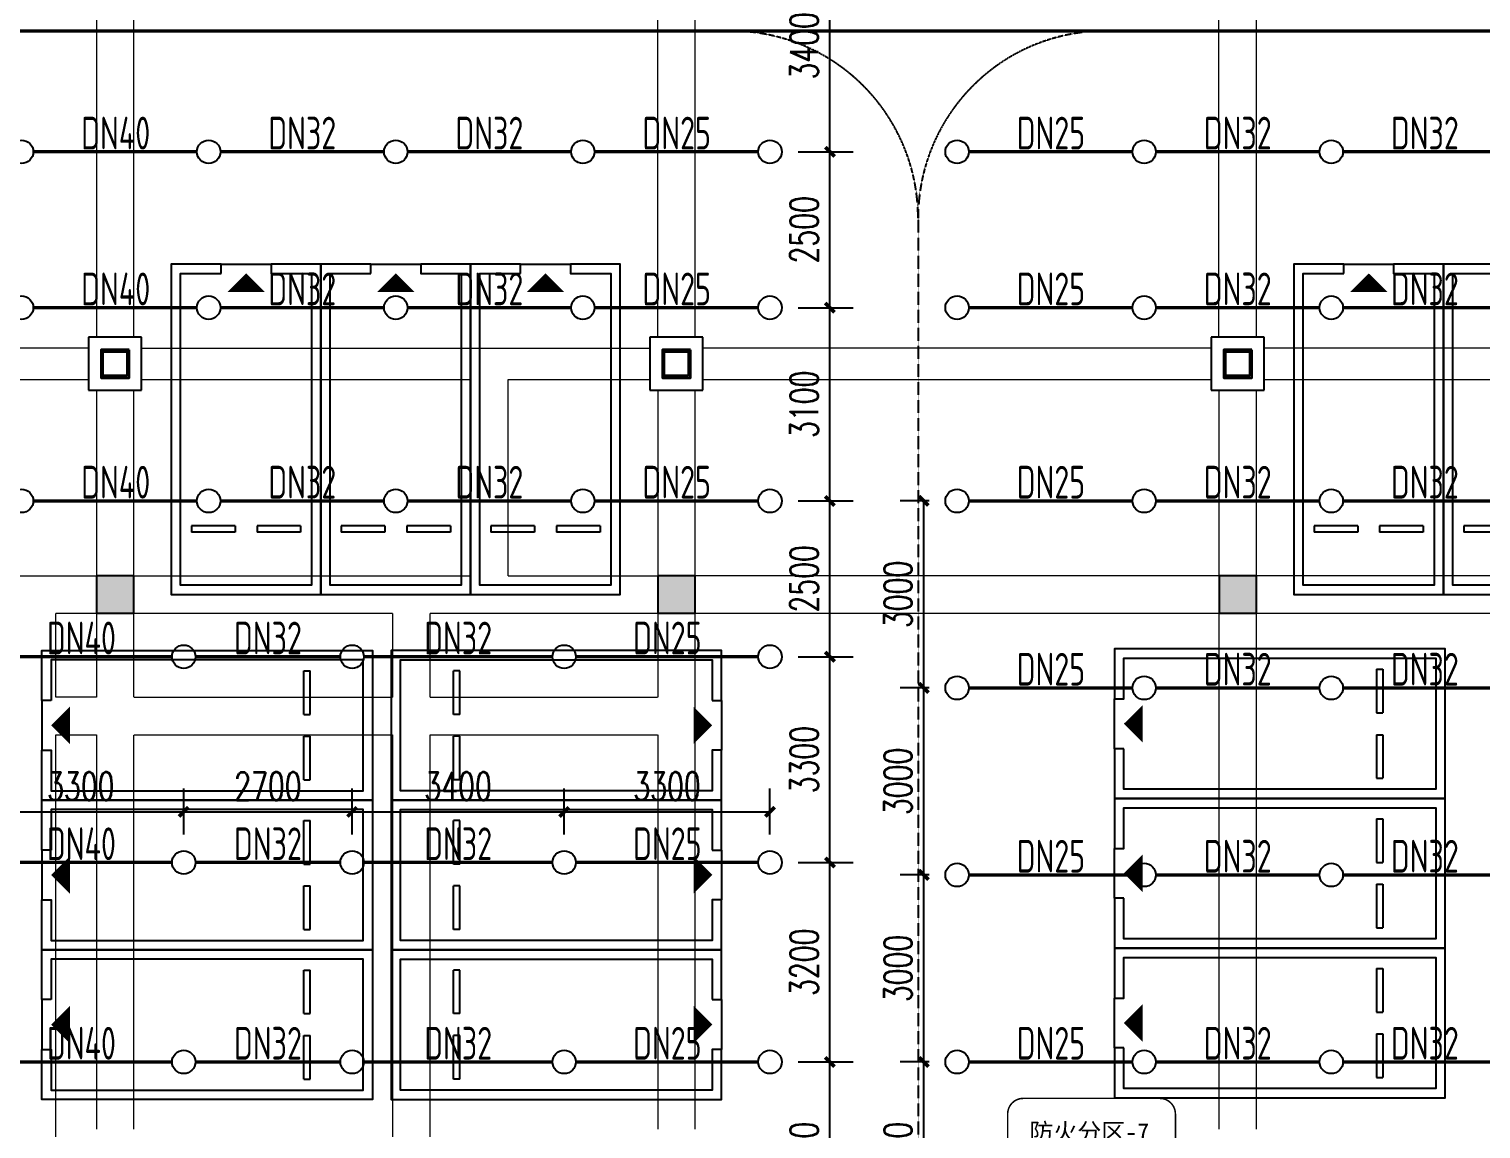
# Model space of a CAD drawing. Extents: x 6824721 to 16538177, y 2478193 to 6665639.
# Drawn here: x 8865834 to 8889114, y 2922876 to 2940521 of the extents above; entities that cross this region are included whole.
import ezdxf

# ---------------------------------------------------------------- set-up
doc = ezdxf.new("R2010")
doc.units = 0
doc.header["$LTSCALE"] = 10
doc.linetypes.add('__DASH', pattern=[0.35, 0.25, -0.1])
doc.linetypes.add('DASH', pattern=[0.35, 0.25, -0.1])
for name, color, linetype in [('0-wo', 8, 'Continuous'), ('0-绿', 3, 'Continuous'), ('0-蓝', 5, 'Continuous'), ('00-停车位', 67, 'Continuous'), ('PUB_HATCH', 8, 'Continuous'), ('S-梁-虚线', 4, 'DASH'), ('W-EQUIP_喷头', 7, 'Continuous'), ('W-PIPE-喷淋中', 6, 'Continuous'), ('W-TEXT_喷淋', 7, 'Continuous'), ('W-TWT_DIM', 3, 'Continuous')]:
    doc.layers.add(name, color=color, linetype=linetype)
doc.layers.add('钢梁', color=141, linetype='Continuous', lineweight=18)
doc.styles.add('8B2_02', font='tssdeng.shx', dxfattribs={"width": 0.7, "bigfont": 'TSSDCHN.shx'})
doc.styles.add('_TCH_DIM_T3', font='SIMPLEX', dxfattribs={"width": 0.705882, "bigfont": 'GBCBIG'})
doc.styles.add('黑体', font='simhei.ttf', dxfattribs={"width": 0.65})
doc.dimstyles.new('_TWT_ARCH&&150', dxfattribs={"dimtxt": 446.25, "dimasz": 150, "dimexe": 375, "dimexo": 450, "dimgap": 189.375, "dimtad": 1, "dimdec": 0, "dimzin": 0, "dimdsep": 46, "dimtxsty": '_TCH_DIM_T3', "dimblk": 'ARCHTICK', "dimcen": 0.09, "dimclrt": 7, "dimazin": 2, "dimtfac": 1, "dimtdec": 0, "dimtix": 1, "dimtmove": 2, "dimatfit": 3, "dimfxl": 0, "dimtolj": 1, "dimtzin": 0, "dimarcsym": 0})

# ---------------------------------------------------------------- blocks, each defined once
blk = doc.blocks.new('车位2400x5300')
at = {"layer": '00-停车位', "color": 251}
for p, q in [((-875, -1000), (-175, -1000)), ((-875, -1100), (-875, -1000)), ((-875, -1100), (-175, -1100)), ((-175, -1100), (-175, -1000)), ((175, -1000), (875, -1000)), ((175, -1100), (175, -1000)), ((175, -1100), (875, -1100)), ((875, -1100), (875, -1000)), ((400, -5300), (-400, -5300))]:
    blk.add_line(p, q, dxfattribs=at)
blk.add_lwpolyline([(400, -5150), (400, -5300), (1200, -5300), (1200, 0), (-1200, 0), (-1200, -5300), (-400, -5300), (-400, -5150), (-1050, -5150), (-1050, -150), (1050, -150), (1050, -5150), (400, -5150)], dxfattribs=at)
blk.add_lwpolyline([(0, -5150, 0, 600, 0), (0, -4850, 600, 600, 0)], format="xyseb", dxfattribs=at)
blk = doc.blocks.new('_FZH')
blk.add_lwpolyline([(-0.5, -0.5), (0.5, -0.5), (0.5, 0.5), (-0.5, 0.5)], close=True)
at = {"layer": 'PUB_HATCH'}
blk.add_solid([(-0.5, -0.5), (0.5, -0.5), (-0.5, 0.5), (0.5, 0.5)], dxfattribs=at)
blk = doc.blocks.new('3r tyhrj')
at = {"layer": '0-蓝', "color": 6, "linetype": 'DASH', "ltscale": 3, "const_width": 50}
blk.add_lwpolyline([(79326, 820664), (83705, 820664, 0.414214), (84205, 821164), (84205, 823683, 0.414214), (83705, 824183), (79326, 824183, 0.414214), (78826, 823683), (78826, 821164, 0.414214)], format="xyb", close=True, dxfattribs=at)
at = {"layer": '0-绿', "color": 6, "linetype": 'DASH', "style": '黑体'}
blk.add_text('防火分区-7', height=563.3, dxfattribs=at).set_placement((79524, 822824))
at = {"layer": '0-绿', "color": 6, "linetype": 'DASH', "style": '黑体', "width": 0.65}
for s, height, p in [('3999.75m', 563.3, (79712, 821432)), ('2', 282, (81818, 821807))]:
    blk.add_text(s, height=height, dxfattribs=at).set_placement(p)
blk = doc.blocks.new('LIANGMOBAN')
at = {"layer": 'S-梁-虚线', "color": 8, "lineweight": 18}
for p, q in [((1997441, 229878), (1997441, 221603)), ((1998041, 221603), (1998041, 229878)), ((2006441, 221603), (2006441, 229878)), ((2007041, 221603), (2007041, 229878)), ((2015441, 221603), (2015441, 229878)), ((2016041, 221603), (2016041, 229878)), ((1997316, 221428), (1989166, 221428)), ((1998166, 221428), (2006316, 221428)), ((2015316, 221428), (2007166, 221428)), ((2024191, 221428), (2016166, 221428)), ((1989166, 220928), (1997316, 220928)), ((1997441, 220753), (1997441, 217778)), ((1998041, 217778), (1998041, 220753)), ((1998166, 220928), (2003441, 220928)), ((2003441, 220928), (2003441, 217778)), ((2004041, 217778), (2004041, 220928)), ((2004041, 220928), (2006316, 220928)), ((2006441, 220753), (2006441, 217778)), ((2007041, 217778), (2007041, 220753)), ((2007166, 220928), (2015316, 220928)), ((2015441, 220753), (2015441, 217778)), ((2016041, 217778), (2016041, 220753)), ((2016166, 220928), (2024191, 220928)), ((1989166, 217778), (1997441, 217778)), ((1998041, 217778), (2003441, 217778)), ((2004041, 217778), (2006441, 217778)), ((2015441, 217778), (2007041, 217778)), ((2024441, 217778), (2016041, 217778)), ((1996791, 217178), (1997441, 217178)), ((1996791, 215828), (1996791, 217178)), ((1997441, 217178), (1997441, 215828)), ((1998041, 217178), (2002191, 217178)), ((1998041, 215828), (1998041, 217178)), ((2002191, 217178), (2002191, 215828)), ((2002791, 215828), (2002791, 217178)), ((2002791, 217178), (2006441, 217178)), ((2006441, 217178), (2006441, 215828)), ((2007041, 208903), (2007041, 217178)), ((2007041, 217178), (2015441, 217178)), ((2015441, 217178), (2015441, 208903)), ((2016041, 208903), (2016041, 217178)), ((2016041, 217178), (2024441, 217178)), ((1997441, 215828), (1996791, 215828)), ((1998041, 215828), (2002191, 215828)), ((2002791, 215828), (2006441, 215828)), ((1996791, 208778), (1996791, 215228)), ((1996791, 215228), (1997441, 215228)), ((1997441, 215228), (1997441, 208903)), ((1998041, 208903), (1998041, 215228)), ((1998041, 215228), (2002191, 215228)), ((2002191, 215228), (2002191, 208778)), ((2002791, 208778), (2002791, 215228)), ((2002791, 215228), (2006441, 215228)), ((2006441, 215228), (2006441, 208903))]:
    blk.add_line(p, q, dxfattribs=at)
blk = doc.blocks.new('_ArchTick')
at = {"color": 0, "linetype": 'ByBlock', "const_width": 0.4}
blk.add_lwpolyline([(-0.5, -0.5), (0.5, 0.5)], dxfattribs=at)
blk = doc.blocks.new('*D856')
at = {"layer": 'Defpoints', "color": 0, "transparency": 16777216}
for p in [(8868314, 2927963), (8865014, 2927151), (8868314, 2927151)]:
    blk.add_point(p, dxfattribs=at)
at = {"layer": 'W-TWT_DIM', "color": 0, "lineweight": -2, "transparency": 16777216}
for p, q in [((8865014, 2927601), (8865014, 2928338)), ((8868314, 2927601), (8868314, 2928338)), ((8865014, 2927963), (8868314, 2927963))]:
    blk.add_line(p, q, dxfattribs=at)
at = {"layer": 'W-TWT_DIM', "color": 0, "lineweight": -2, "transparency": 16777216, "xscale": 150, "yscale": 150, "zscale": 150, "rotation": 180}
blk.add_blockref('_ArchTick', (8865014, 2927963), dxfattribs=at)
at = {"layer": 'W-TWT_DIM', "color": 0, "lineweight": -2, "transparency": 16777216, "xscale": 150, "yscale": 150, "zscale": 150}
blk.add_blockref('_ArchTick', (8868314, 2927963), dxfattribs=at)
at = {"layer": 'W-TWT_DIM', "color": 7, "transparency": 16777216, "insert": (8866664, 2928376), "char_height": 446.2, "attachment_point": 5, "style": '_TCH_DIM_T3'}
blk.add_mtext('\\A1;3300', dxfattribs=at)
blk = doc.blocks.new('*D857')
at = {"layer": 'Defpoints', "color": 0, "transparency": 16777216}
for p in [(8871014, 2927963), (8868314, 2927151), (8871014, 2927151)]:
    blk.add_point(p, dxfattribs=at)
at = {"layer": 'W-TWT_DIM', "color": 0, "lineweight": -2, "transparency": 16777216}
for p, q in [((8868314, 2927601), (8868314, 2928338)), ((8871014, 2927601), (8871014, 2928338)), ((8868314, 2927963), (8871014, 2927963))]:
    blk.add_line(p, q, dxfattribs=at)
at = {"layer": 'W-TWT_DIM', "color": 0, "lineweight": -2, "transparency": 16777216, "xscale": 150, "yscale": 150, "zscale": 150, "rotation": 180}
blk.add_blockref('_ArchTick', (8868314, 2927963), dxfattribs=at)
at = {"layer": 'W-TWT_DIM', "color": 0, "lineweight": -2, "transparency": 16777216, "xscale": 150, "yscale": 150, "zscale": 150}
blk.add_blockref('_ArchTick', (8871014, 2927963), dxfattribs=at)
at = {"layer": 'W-TWT_DIM', "color": 7, "transparency": 16777216, "insert": (8869664, 2928376), "char_height": 446.2, "attachment_point": 5, "style": '_TCH_DIM_T3'}
blk.add_mtext('\\A1;2700', dxfattribs=at)
blk = doc.blocks.new('*D858')
at = {"layer": 'Defpoints', "color": 0, "transparency": 16777216}
for p in [(8874414, 2927963), (8871014, 2927151), (8874414, 2927151)]:
    blk.add_point(p, dxfattribs=at)
at = {"layer": 'W-TWT_DIM', "color": 0, "lineweight": -2, "transparency": 16777216}
for p, q in [((8871014, 2927601), (8871014, 2928338)), ((8874414, 2927601), (8874414, 2928338)), ((8871014, 2927963), (8874414, 2927963))]:
    blk.add_line(p, q, dxfattribs=at)
at = {"layer": 'W-TWT_DIM', "color": 0, "lineweight": -2, "transparency": 16777216, "xscale": 150, "yscale": 150, "zscale": 150, "rotation": 180}
blk.add_blockref('_ArchTick', (8871014, 2927963), dxfattribs=at)
at = {"layer": 'W-TWT_DIM', "color": 0, "lineweight": -2, "transparency": 16777216, "xscale": 150, "yscale": 150, "zscale": 150}
blk.add_blockref('_ArchTick', (8874414, 2927963), dxfattribs=at)
at = {"layer": 'W-TWT_DIM', "color": 7, "transparency": 16777216, "insert": (8872714, 2928376), "char_height": 446.2, "attachment_point": 5, "style": '_TCH_DIM_T3'}
blk.add_mtext('\\A1;3400', dxfattribs=at)
blk = doc.blocks.new('*D859')
at = {"layer": 'Defpoints', "color": 0, "transparency": 16777216}
for p in [(8877714, 2927963), (8874414, 2927151), (8877714, 2927151)]:
    blk.add_point(p, dxfattribs=at)
at = {"layer": 'W-TWT_DIM', "color": 0, "lineweight": -2, "transparency": 16777216}
for p, q in [((8874414, 2927601), (8874414, 2928338)), ((8877714, 2927601), (8877714, 2928338)), ((8874414, 2927963), (8877714, 2927963))]:
    blk.add_line(p, q, dxfattribs=at)
at = {"layer": 'W-TWT_DIM', "color": 0, "lineweight": -2, "transparency": 16777216, "xscale": 150, "yscale": 150, "zscale": 150, "rotation": 180}
blk.add_blockref('_ArchTick', (8874414, 2927963), dxfattribs=at)
at = {"layer": 'W-TWT_DIM', "color": 0, "lineweight": -2, "transparency": 16777216, "xscale": 150, "yscale": 150, "zscale": 150}
blk.add_blockref('_ArchTick', (8877714, 2927963), dxfattribs=at)
at = {"layer": 'W-TWT_DIM', "color": 7, "transparency": 16777216, "insert": (8876064, 2928376), "char_height": 446.2, "attachment_point": 5, "style": '_TCH_DIM_T3'}
blk.add_mtext('\\A1;3300', dxfattribs=at)
blk = doc.blocks.new('*D860')
at = {"layer": 'Defpoints', "color": 0, "transparency": 16777216}
for p in [(8880179, 2932951), (8880714, 2932951), (8880714, 2929951)]:
    blk.add_point(p, dxfattribs=at)
at = {"layer": 'W-TWT_DIM', "color": 0, "lineweight": -2, "transparency": 16777216}
for p, q in [((8880264, 2932951), (8879804, 2932951)), ((8880179, 2929951), (8880179, 2932951)), ((8880264, 2929951), (8879804, 2929951))]:
    blk.add_line(p, q, dxfattribs=at)
at = {"layer": 'W-TWT_DIM', "color": 0, "lineweight": -2, "transparency": 16777216, "xscale": 150, "yscale": 150, "zscale": 150}
for p, rotation in [((8880179, 2932951), 90), ((8880179, 2929951), 270)]:
    blk.add_blockref('_ArchTick', p, dxfattribs=dict(at, rotation=rotation))
at = {"layer": 'W-TWT_DIM', "color": 7, "transparency": 16777216, "insert": (8879766, 2931451), "char_height": 446.2, "attachment_point": 5, "rotation": 90, "style": '_TCH_DIM_T3'}
blk.add_mtext('\\A1;3000', dxfattribs=at)
blk = doc.blocks.new('*D861')
at = {"layer": 'Defpoints', "color": 0, "transparency": 16777216}
for p in [(8880179, 2929951), (8880714, 2929951), (8880714, 2926951)]:
    blk.add_point(p, dxfattribs=at)
at = {"layer": 'W-TWT_DIM', "color": 0, "lineweight": -2, "transparency": 16777216}
for p, q in [((8880264, 2929951), (8879804, 2929951)), ((8880179, 2926951), (8880179, 2929951)), ((8880264, 2926951), (8879804, 2926951))]:
    blk.add_line(p, q, dxfattribs=at)
at = {"layer": 'W-TWT_DIM', "color": 0, "lineweight": -2, "transparency": 16777216, "xscale": 150, "yscale": 150, "zscale": 150}
for p, rotation in [((8880179, 2929951), 90), ((8880179, 2926951), 270)]:
    blk.add_blockref('_ArchTick', p, dxfattribs=dict(at, rotation=rotation))
at = {"layer": 'W-TWT_DIM', "color": 7, "transparency": 16777216, "insert": (8879766, 2928451), "char_height": 446.2, "attachment_point": 5, "rotation": 90, "style": '_TCH_DIM_T3'}
blk.add_mtext('\\A1;3000', dxfattribs=at)
blk = doc.blocks.new('*D862')
at = {"layer": 'Defpoints', "color": 0, "transparency": 16777216}
for p in [(8880179, 2926951), (8880714, 2926951), (8880714, 2923951)]:
    blk.add_point(p, dxfattribs=at)
at = {"layer": 'W-TWT_DIM', "color": 0, "lineweight": -2, "transparency": 16777216}
for p, q in [((8880264, 2926951), (8879804, 2926951)), ((8880179, 2923951), (8880179, 2926951)), ((8880264, 2923951), (8879804, 2923951))]:
    blk.add_line(p, q, dxfattribs=at)
at = {"layer": 'W-TWT_DIM', "color": 0, "lineweight": -2, "transparency": 16777216, "xscale": 150, "yscale": 150, "zscale": 150}
for p, rotation in [((8880179, 2926951), 90), ((8880179, 2923951), 270)]:
    blk.add_blockref('_ArchTick', p, dxfattribs=dict(at, rotation=rotation))
at = {"layer": 'W-TWT_DIM', "color": 7, "transparency": 16777216, "insert": (8879766, 2925451), "char_height": 446.2, "attachment_point": 5, "rotation": 90, "style": '_TCH_DIM_T3'}
blk.add_mtext('\\A1;3000', dxfattribs=at)
blk = doc.blocks.new('*D863')
at = {"layer": 'Defpoints', "color": 0, "transparency": 16777216}
for p in [(8880179, 2923951), (8880714, 2923951), (8880714, 2920951)]:
    blk.add_point(p, dxfattribs=at)
at = {"layer": 'W-TWT_DIM', "color": 0, "lineweight": -2, "transparency": 16777216}
for p, q in [((8880264, 2923951), (8879804, 2923951)), ((8880179, 2920951), (8880179, 2923951)), ((8880264, 2920951), (8879804, 2920951))]:
    blk.add_line(p, q, dxfattribs=at)
at = {"layer": 'W-TWT_DIM', "color": 0, "lineweight": -2, "transparency": 16777216, "xscale": 150, "yscale": 150, "zscale": 150}
for p, rotation in [((8880179, 2923951), 90), ((8880179, 2920951), 270)]:
    blk.add_blockref('_ArchTick', p, dxfattribs=dict(at, rotation=rotation))
at = {"layer": 'W-TWT_DIM', "color": 7, "transparency": 16777216, "insert": (8879766, 2922451), "char_height": 446.2, "attachment_point": 5, "rotation": 90, "style": '_TCH_DIM_T3'}
blk.add_mtext('\\A1;3000', dxfattribs=at)
blk = doc.blocks.new('*D1588')
at = {"layer": 'Defpoints', "color": 0, "transparency": 16777216}
for p in [(8877714, 2941951), (8878675, 2941951), (8877714, 2938551)]:
    blk.add_point(p, dxfattribs=at)
at = {"layer": 'W-TWT_DIM', "color": 0, "lineweight": -2, "transparency": 16777216}
for p, q in [((8878164, 2941951), (8879050, 2941951)), ((8878675, 2938551), (8878675, 2941951)), ((8878164, 2938551), (8879050, 2938551))]:
    blk.add_line(p, q, dxfattribs=at)
at = {"layer": 'W-TWT_DIM', "color": 0, "lineweight": -2, "transparency": 16777216, "xscale": 150, "yscale": 150, "zscale": 150}
for p, rotation in [((8878675, 2941951), 90), ((8878675, 2938551), 270)]:
    blk.add_blockref('_ArchTick', p, dxfattribs=dict(at, rotation=rotation))
at = {"layer": 'W-TWT_DIM', "color": 7, "transparency": 16777216, "insert": (8878263, 2940251), "char_height": 446.2, "attachment_point": 5, "rotation": 90, "style": '_TCH_DIM_T3'}
blk.add_mtext('\\A1;3400', dxfattribs=at)
blk = doc.blocks.new('*D1589')
at = {"layer": 'Defpoints', "color": 0, "transparency": 16777216}
for p in [(8877714, 2938551), (8878675, 2938551), (8877714, 2936051)]:
    blk.add_point(p, dxfattribs=at)
at = {"layer": 'W-TWT_DIM', "color": 0, "lineweight": -2, "transparency": 16777216}
for p, q in [((8878164, 2938551), (8879050, 2938551)), ((8878675, 2936051), (8878675, 2938551)), ((8878164, 2936051), (8879050, 2936051))]:
    blk.add_line(p, q, dxfattribs=at)
at = {"layer": 'W-TWT_DIM', "color": 0, "lineweight": -2, "transparency": 16777216, "xscale": 150, "yscale": 150, "zscale": 150}
for p, rotation in [((8878675, 2938551), 90), ((8878675, 2936051), 270)]:
    blk.add_blockref('_ArchTick', p, dxfattribs=dict(at, rotation=rotation))
at = {"layer": 'W-TWT_DIM', "color": 7, "transparency": 16777216, "insert": (8878263, 2937301), "char_height": 446.2, "attachment_point": 5, "rotation": 90, "style": '_TCH_DIM_T3'}
blk.add_mtext('\\A1;2500', dxfattribs=at)
blk = doc.blocks.new('*D1590')
at = {"layer": 'Defpoints', "color": 0, "transparency": 16777216}
for p in [(8877714, 2936051), (8878675, 2936051), (8877714, 2932951)]:
    blk.add_point(p, dxfattribs=at)
at = {"layer": 'W-TWT_DIM', "color": 0, "lineweight": -2, "transparency": 16777216}
for p, q in [((8878164, 2936051), (8879050, 2936051)), ((8878675, 2932951), (8878675, 2936051)), ((8878164, 2932951), (8879050, 2932951))]:
    blk.add_line(p, q, dxfattribs=at)
at = {"layer": 'W-TWT_DIM', "color": 0, "lineweight": -2, "transparency": 16777216, "xscale": 150, "yscale": 150, "zscale": 150}
for p, rotation in [((8878675, 2936051), 90), ((8878675, 2932951), 270)]:
    blk.add_blockref('_ArchTick', p, dxfattribs=dict(at, rotation=rotation))
at = {"layer": 'W-TWT_DIM', "color": 7, "transparency": 16777216, "insert": (8878263, 2934501), "char_height": 446.2, "attachment_point": 5, "rotation": 90, "style": '_TCH_DIM_T3'}
blk.add_mtext('\\A1;3100', dxfattribs=at)
blk = doc.blocks.new('*D1591')
at = {"layer": 'Defpoints', "color": 0, "transparency": 16777216}
for p in [(8877714, 2932951), (8878675, 2932951), (8877714, 2930451)]:
    blk.add_point(p, dxfattribs=at)
at = {"layer": 'W-TWT_DIM', "color": 0, "lineweight": -2, "transparency": 16777216}
for p, q in [((8878164, 2932951), (8879050, 2932951)), ((8878675, 2930451), (8878675, 2932951)), ((8878164, 2930451), (8879050, 2930451))]:
    blk.add_line(p, q, dxfattribs=at)
at = {"layer": 'W-TWT_DIM', "color": 0, "lineweight": -2, "transparency": 16777216, "xscale": 150, "yscale": 150, "zscale": 150}
for p, rotation in [((8878675, 2932951), 90), ((8878675, 2930451), 270)]:
    blk.add_blockref('_ArchTick', p, dxfattribs=dict(at, rotation=rotation))
at = {"layer": 'W-TWT_DIM', "color": 7, "transparency": 16777216, "insert": (8878263, 2931701), "char_height": 446.2, "attachment_point": 5, "rotation": 90, "style": '_TCH_DIM_T3'}
blk.add_mtext('\\A1;2500', dxfattribs=at)
blk = doc.blocks.new('*D1592')
at = {"layer": 'Defpoints', "color": 0, "transparency": 16777216}
for p in [(8877714, 2930451), (8878675, 2930451), (8877714, 2927151)]:
    blk.add_point(p, dxfattribs=at)
at = {"layer": 'W-TWT_DIM', "color": 0, "lineweight": -2, "transparency": 16777216}
for p, q in [((8878164, 2930451), (8879050, 2930451)), ((8878675, 2927151), (8878675, 2930451)), ((8878164, 2927151), (8879050, 2927151))]:
    blk.add_line(p, q, dxfattribs=at)
at = {"layer": 'W-TWT_DIM', "color": 0, "lineweight": -2, "transparency": 16777216, "xscale": 150, "yscale": 150, "zscale": 150}
for p, rotation in [((8878675, 2930451), 90), ((8878675, 2927151), 270)]:
    blk.add_blockref('_ArchTick', p, dxfattribs=dict(at, rotation=rotation))
at = {"layer": 'W-TWT_DIM', "color": 7, "transparency": 16777216, "insert": (8878263, 2928801), "char_height": 446.2, "attachment_point": 5, "rotation": 90, "style": '_TCH_DIM_T3'}
blk.add_mtext('\\A1;3300', dxfattribs=at)
blk = doc.blocks.new('*D1593')
at = {"layer": 'Defpoints', "color": 0, "transparency": 16777216}
for p in [(8877714, 2927151), (8878675, 2927151), (8877714, 2923951)]:
    blk.add_point(p, dxfattribs=at)
at = {"layer": 'W-TWT_DIM', "color": 0, "lineweight": -2, "transparency": 16777216}
for p, q in [((8878164, 2927151), (8879050, 2927151)), ((8878675, 2923951), (8878675, 2927151)), ((8878164, 2923951), (8879050, 2923951))]:
    blk.add_line(p, q, dxfattribs=at)
at = {"layer": 'W-TWT_DIM', "color": 0, "lineweight": -2, "transparency": 16777216, "xscale": 150, "yscale": 150, "zscale": 150}
for p, rotation in [((8878675, 2927151), 90), ((8878675, 2923951), 270)]:
    blk.add_blockref('_ArchTick', p, dxfattribs=dict(at, rotation=rotation))
at = {"layer": 'W-TWT_DIM', "color": 7, "transparency": 16777216, "insert": (8878263, 2925551), "char_height": 446.2, "attachment_point": 5, "rotation": 90, "style": '_TCH_DIM_T3'}
blk.add_mtext('\\A1;3200', dxfattribs=at)
blk = doc.blocks.new('*D1594')
at = {"layer": 'Defpoints', "color": 0, "transparency": 16777216}
for p in [(8877714, 2923951), (8878675, 2923951), (8877714, 2920951)]:
    blk.add_point(p, dxfattribs=at)
at = {"layer": 'W-TWT_DIM', "color": 0, "lineweight": -2, "transparency": 16777216}
for p, q in [((8878164, 2923951), (8879050, 2923951)), ((8878675, 2920951), (8878675, 2923951)), ((8878164, 2920951), (8879050, 2920951))]:
    blk.add_line(p, q, dxfattribs=at)
at = {"layer": 'W-TWT_DIM', "color": 0, "lineweight": -2, "transparency": 16777216, "xscale": 150, "yscale": 150, "zscale": 150}
for p, rotation in [((8878675, 2923951), 90), ((8878675, 2920951), 270)]:
    blk.add_blockref('_ArchTick', p, dxfattribs=dict(at, rotation=rotation))
at = {"layer": 'W-TWT_DIM', "color": 7, "transparency": 16777216, "insert": (8878263, 2922451), "char_height": 446.2, "attachment_point": 5, "rotation": 90, "style": '_TCH_DIM_T3'}
blk.add_mtext('\\A1;3000', dxfattribs=at)
blk = doc.blocks.new('$TwtSys$00000125')
blk.add_circle((0, 0, 0), 1)

msp = doc.modelspace()

# ---------------------------------------------------------------- linework, layer by layer
at = {"layer": '0-wo', "color": 8}
for p, q in [((8867639.1, 2935576.5), (8866789.1, 2935576.5)), ((8866789.1, 2935576.5), (8866789.1, 2934726.5)), ((8867639.1, 2934726.5), (8867639.1, 2935576.5)), ((8876639.1, 2935576.5), (8875789.1, 2935576.5)), ((8875789.1, 2935576.5), (8875789.1, 2934726.5)), ((8876639.1, 2934726.5), (8876639.1, 2935576.5)), ((8885639.1, 2935576.5), (8884789.1, 2935576.5)), ((8884789.1, 2935576.5), (8884789.1, 2934726.5)), ((8885639.1, 2934726.5), (8885639.1, 2935576.5)), ((8866789.1, 2934726.5), (8867639.1, 2934726.5)), ((8875789.1, 2934726.5), (8876639.1, 2934726.5)), ((8884789.1, 2934726.5), (8885639.1, 2934726.5))]:
    msp.add_line(p, q, dxfattribs=at)
at = {"layer": '0-wo', "color": 8, "linetype": '__DASH', "ltscale": 1.5}
for points in [[(8880089.1, 2937489), (8880089.1, 2892651.5, 0.4142136), (8883089.1, 2889651.5), (8894639.1, 2889651.5, 0.4142136), (8897639.1, 2892651.5), (8897639.1, 2937489, 0.4142136), (8894639.1, 2940489), (8714789.1, 2940489, 0.4142136), (8711789.1, 2937489), (8711789.1, 2879751.5, 0.4142136), (8714789.1, 2876751.5), (8724989.1, 2876751.5)], [(8865914.1, 2940489, 0.4142136), (8862914.1, 2937489)], [(8877089.1, 2940489, -0.4142136), (8880089.1, 2937489)], [(8883089.1, 2940489, 0.4142136), (8880089.1, 2937489)]]:
    msp.add_lwpolyline(points, format="xyb", dxfattribs=at)
at = {"layer": '0-wo', "color": 8, "lineweight": 35}
for points in [[(8867439.1, 2935376.5), (8866989.1, 2935376.5), (8866989.1, 2934926.5), (8867439.1, 2934926.5)], [(8867439.1, 2935376.5), (8866989.1, 2935376.5), (8866989.1, 2934926.5), (8867439.1, 2934926.5)], [(8867409.1, 2934956.5), (8867019.1, 2934956.5), (8867019.1, 2935346.5), (8867409.1, 2935346.5)], [(8876439.1, 2935376.5), (8875989.1, 2935376.5), (8875989.1, 2934926.5), (8876439.1, 2934926.5)], [(8876439.1, 2935376.5), (8875989.1, 2935376.5), (8875989.1, 2934926.5), (8876439.1, 2934926.5)], [(8876409.1, 2934956.5), (8876019.1, 2934956.5), (8876019.1, 2935346.5), (8876409.1, 2935346.5)], [(8885439.1, 2935376.5), (8884989.1, 2935376.5), (8884989.1, 2934926.5), (8885439.1, 2934926.5)], [(8885439.1, 2935376.5), (8884989.1, 2935376.5), (8884989.1, 2934926.5), (8885439.1, 2934926.5)], [(8885409.1, 2934956.5), (8885019.1, 2934956.5), (8885019.1, 2935346.5), (8885409.1, 2935346.5)]]:
    msp.add_lwpolyline(points, close=True, dxfattribs=at)
at = {"layer": 'W-PIPE-喷淋中', "ltscale": 1.5, "const_width": 52.5}
for points in [[(8861414.1, 2940489), (8891202.1, 2940489)], [(8865901.6, 2938551.5), (8868526.6, 2938551.5)], [(8868901.6, 2938551.5), (8871526.6, 2938551.5)], [(8871901.6, 2938551.5), (8874526.6, 2938551.5)], [(8874901.6, 2938551.5), (8877526.6, 2938551.5)], [(8883526.6, 2938551.5), (8880901.6, 2938551.5)], [(8886526.6, 2938551.5), (8883901.6, 2938551.5)], [(8889526.6, 2938551.5), (8886901.6, 2938551.5)], [(8868526.6, 2936051.5), (8865901.6, 2936051.5)], [(8871526.6, 2936051.5), (8868901.6, 2936051.5)], [(8874526.6, 2936051.5), (8871901.6, 2936051.5)], [(8877526.6, 2936051.5), (8874901.6, 2936051.5)], [(8880901.6, 2936051.5), (8883526.6, 2936051.5)], [(8883901.6, 2936051.5), (8886526.6, 2936051.5)], [(8886901.6, 2936051.5), (8889526.6, 2936051.5)], [(8865901.6, 2932951.5), (8868526.6, 2932951.5)], [(8868901.6, 2932951.5), (8871526.6, 2932951.5)], [(8871901.6, 2932951.5), (8874526.6, 2932951.5)], [(8874901.6, 2932951.5), (8877526.6, 2932951.5)], [(8883526.6, 2932951.5), (8880901.6, 2932951.5)], [(8886526.6, 2932951.5), (8883901.6, 2932951.5)], [(8889526.6, 2932951.5), (8886901.6, 2932951.5)], [(8865201.6, 2930451.5), (8868126.6, 2930451.5)], [(8868501.6, 2930451.5), (8870826.6, 2930451.5)], [(8871201.6, 2930451.5), (8874226.6, 2930451.5)], [(8874601.6, 2930451.5), (8877526.6, 2930451.5)], [(8883526.6, 2929951.5), (8880901.6, 2929951.5)], [(8886526.6, 2929951.5), (8883901.6, 2929951.5)], [(8889526.6, 2929951.5), (8886901.6, 2929951.5)], [(8865201.6, 2927151.5), (8868126.6, 2927151.5)], [(8868501.6, 2927151.5), (8870826.6, 2927151.5)], [(8871201.6, 2927151.5), (8874226.6, 2927151.5)], [(8874601.6, 2927151.5), (8877526.6, 2927151.5)], [(8883526.6, 2926951.5), (8880901.6, 2926951.5)], [(8886526.6, 2926951.5), (8883901.6, 2926951.5)], [(8889526.6, 2926951.5), (8886901.6, 2926951.5)], [(8865201.6, 2923951.5), (8868126.6, 2923951.5)], [(8868501.6, 2923951.5), (8870826.6, 2923951.5)], [(8871201.6, 2923951.5), (8874226.6, 2923951.5)], [(8874601.6, 2923951.5), (8877526.6, 2923951.5)], [(8883526.6, 2923951.5), (8880901.6, 2923951.5)], [(8886526.6, 2923951.5), (8883901.6, 2923951.5)], [(8889526.6, 2923951.5), (8886901.6, 2923951.5)]]:
    msp.add_lwpolyline(points, dxfattribs=at)

# ---------------------------------------------------------------- block references
at = {"layer": '0-wo', "color": 8}
for p, rotation in [((8869314.1, 2931451.5), 180), ((8871714.1, 2931451.5), 180), ((8874114.1, 2931451.5), 180), ((8887314.1, 2931451.5), 180), ((8889714.1, 2931451.5), 180), ((8888539.1, 2929376.5), 270), ((8871639.1, 2929351.5), 89.99999999999999), ((8871639.1, 2926951.5), 89.99999999999999), ((8888539.1, 2926976.5), 270), ((8871639.1, 2924551.5), 89.99999999999999), ((8888539.1, 2924576.5), 270)]:
    msp.add_blockref('车位2400x5300', p, dxfattribs=dict(at, rotation=rotation))
at = {"layer": '0-wo', "color": 8, "xscale": 600, "yscale": 600, "zscale": 600, "rotation": 90}
for p in [(8867214.1, 2931451.5), (8876214.1, 2931451.5), (8885214.1, 2931451.5)]:
    msp.add_blockref('_FZH', p, dxfattribs=at)
at = {"layer": '0-wo', "color": 8, "xscale": -1, "rotation": 270}
for p in [(8871339.1, 2929351.5), (8871339.1, 2926951.5), (8871339.1, 2924551.5)]:
    msp.add_blockref('车位2400x5300', p, dxfattribs=at)
at = {"layer": '0-wo', "xscale": 0.5, "yscale": 0.5, "zscale": 0.5}
msp.add_blockref('3r tyhrj', (8842112.3, 2511275.8), dxfattribs=at)
at = {"layer": 'W-EQUIP_喷头', "xscale": 187.5, "yscale": 187.5, "zscale": 187.5}
for p in [(8865714.1, 2938551.5), (8868714.1, 2938551.5), (8871714.1, 2938551.5), (8874714.1, 2938551.5), (8877714.1, 2938551.5), (8880714.1, 2938551.5), (8883714.1, 2938551.5), (8886714.1, 2938551.5), (8865714.1, 2936051.5), (8868714.1, 2936051.5), (8871714.1, 2936051.5), (8874714.1, 2936051.5), (8877714.1, 2936051.5), (8880714.1, 2936051.5), (8883714.1, 2936051.5), (8886714.1, 2936051.5), (8865714.1, 2932951.5), (8868714.1, 2932951.5), (8871714.1, 2932951.5), (8874714.1, 2932951.5), (8877714.1, 2932951.5), (8880714.1, 2932951.5), (8883714.1, 2932951.5), (8886714.1, 2932951.5), (8868314.1, 2930451.5), (8871014.1, 2930451.5), (8874414.1, 2930451.5), (8877714.1, 2930451.5), (8880714.1, 2929951.5), (8883714.1, 2929951.5), (8886714.1, 2929951.5), (8868314.1, 2927151.5), (8871014.1, 2927151.5), (8874414.1, 2927151.5), (8877714.1, 2927151.5), (8880714.1, 2926951.5), (8883714.1, 2926951.5), (8886714.1, 2926951.5), (8868314.1, 2923951.5), (8871014.1, 2923951.5), (8874414.1, 2923951.5), (8877714.1, 2923951.5), (8880714.1, 2923951.5), (8883714.1, 2923951.5), (8886714.1, 2923951.5)]:
    msp.add_blockref('$TwtSys$00000125', p, dxfattribs=at)
at = {"layer": '钢梁', "color": 6}
msp.add_blockref('LIANGMOBAN', (6869472.7, 2713973), dxfattribs=at)

# ---------------------------------------------------------------- texts
at = {"layer": 'W-TEXT_喷淋', "style": '8B2_02', "width": 0.7}
for s, p in [('DN40', (8866669.9, 2938589)), ('DN32', (8869669.9, 2938589)), ('DN32', (8872669.9, 2938589)), ('DN25', (8875669.9, 2938589)), ('DN25', (8881669.9, 2938589)), ('DN32', (8884669.9, 2938589)), ('DN32', (8887669.9, 2938589)), ('DN40', (8866669.9, 2936089)), ('DN32', (8869669.9, 2936089)), ('DN32', (8872669.9, 2936089)), ('DN25', (8875669.9, 2936089)), ('DN25', (8881669.9, 2936089)), ('DN32', (8884669.9, 2936089)), ('DN32', (8887669.9, 2936089)), ('DN40', (8866669.9, 2932989)), ('DN32', (8869669.9, 2932989)), ('DN32', (8872669.9, 2932989)), ('DN25', (8875669.9, 2932989)), ('DN25', (8881669.9, 2932989)), ('DN32', (8884669.9, 2932989)), ('DN32', (8887669.9, 2932989)), ('DN40', (8866119.9, 2930489)), ('DN32', (8869119.9, 2930489)), ('DN32', (8872169.9, 2930489)), ('DN25', (8875519.9, 2930489)), ('DN25', (8881669.9, 2929989)), ('DN32', (8884669.9, 2929989)), ('DN32', (8887669.9, 2929989)), ('DN40', (8866119.9, 2927189)), ('DN32', (8869119.9, 2927189)), ('DN32', (8872169.9, 2927189)), ('DN25', (8875519.9, 2927189)), ('DN25', (8881669.9, 2926989)), ('DN32', (8884669.9, 2926989)), ('DN32', (8887669.9, 2926989)), ('DN40', (8866119.9, 2923989)), ('DN32', (8869119.9, 2923989)), ('DN32', (8872169.9, 2923989)), ('DN25', (8875519.9, 2923989)), ('DN25', (8881669.9, 2923989)), ('DN32', (8884669.9, 2923989)), ('DN32', (8887669.9, 2923989))]:
    msp.add_text(s, height=525, dxfattribs=at).set_placement(p)

# ---------------------------------------------------------------- dimensions: what is measured, and where the dimension line sits
at = {"layer": 'W-TWT_DIM'}
for p1, p2, distance, picture, middle in [((8877714.1, 2938551.5), (8877714.1, 2941951.5), -961.3, '*D1588', (8878262.9, 2940251.5)), ((8877714.1, 2936051.5), (8877714.1, 2938551.5), -961.3, '*D1589', (8878262.9, 2937301.5)), ((8877714.1, 2932951.5), (8877714.1, 2936051.5), -961.3, '*D1590', (8878262.9, 2934501.5)), ((8877714.1, 2930451.5), (8877714.1, 2932951.5), -961.3, '*D1591', (8878262.9, 2931701.5)), ((8880714.1, 2929951.5), (8880714.1, 2932951.5), 535.2, '*D860', (8879766.4, 2931451.5)), ((8877714.1, 2927151.5), (8877714.1, 2930451.5), -961.3, '*D1592', (8878262.9, 2928801.5)), ((8880714.1, 2926951.5), (8880714.1, 2929951.5), 535.2, '*D861', (8879766.4, 2928451.5)), ((8865014.1, 2927151.5), (8868314.1, 2927151.5), 811.6, '*D856', (8866664.1, 2928375.6)), ((8868314.1, 2927151.5), (8871014.1, 2927151.5), 811.6, '*D857', (8869664.1, 2928375.6)), ((8871014.1, 2927151.5), (8874414.1, 2927151.5), 811.6, '*D858', (8872714.1, 2928375.6)), ((8874414.1, 2927151.5), (8877714.1, 2927151.5), 811.6, '*D859', (8876064.1, 2928375.6)), ((8877714.1, 2923951.5), (8877714.1, 2927151.5), -961.3, '*D1593', (8878262.9, 2925551.5)), ((8880714.1, 2923951.5), (8880714.1, 2926951.5), 535.2, '*D862', (8879766.4, 2925451.5)), ((8877714.1, 2920951.5), (8877714.1, 2923951.5), -961.3, '*D1594', (8878262.9, 2922451.5)), ((8880714.1, 2920951.5), (8880714.1, 2923951.5), 535.2, '*D863', (8879766.4, 2922451.5))]:
    dim = msp.add_aligned_dim(p1=p1, p2=p2, distance=distance, dimstyle='_TWT_ARCH&&150', dxfattribs=at)
    dim.commit()
    dim.dimension.update_dxf_attribs({"geometry": picture, "text_midpoint": middle})

doc.saveas('drawing.dxf')
